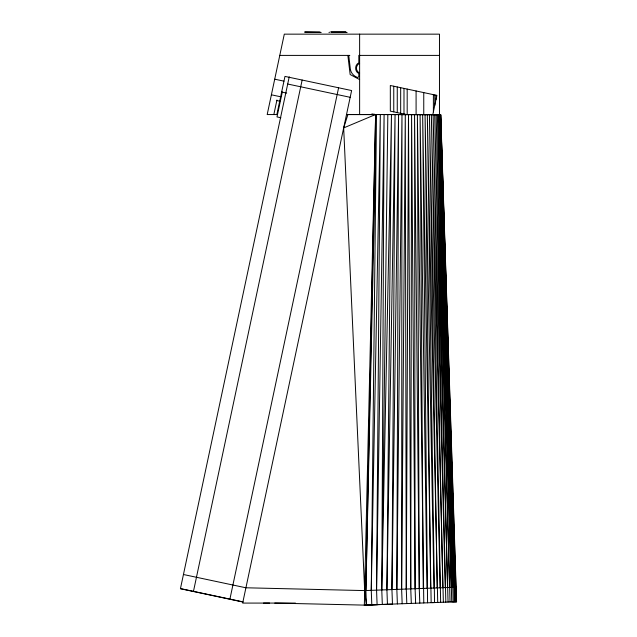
<?xml version="1.0" encoding="UTF-8"?>
<svg xmlns="http://www.w3.org/2000/svg" width="637" height="637" viewBox="0 0 637 637"><rect width="100%" height="100%" fill="white"/><g stroke="black" fill="none" stroke-linecap="round" stroke-linejoin="round"><path stroke-width="0.96" d="M402.162 603.757L401.628 589.225L401.979 114.652L396.843 589.4L397.384 603.932M411.303 603.422L410.769 588.891L411.582 114.708L415.101 588.731L415.635 603.263M396.843 589.4L398.571 114.628L391.938 589.583L392.472 604.115L364.34 605.118L274.77 603.08M406.804 603.589L406.271 589.058L408.492 114.692L410.769 588.891M374.325 114.556L405.769 114.405M400.673 114.556L403.985 114.556M377.096 604.68L376.563 590.149L380.329 114.525L371.267 590.348L371.801 604.871L364.34 605.118L375.631 114.493L440.772 114.883L456.578 601.75L451.76 601.925L437.332 114.867L450.033 601.989M391.938 589.583L395.067 114.612L386.914 589.766L387.447 604.298M401.628 589.225L405.291 114.676L406.271 589.058M386.914 589.766L391.484 114.588L381.778 589.958L382.319 604.489M371.267 590.348L376.507 114.501L365.901 590.539L366.434 605.07L364.34 605.118L456.578 601.75M387.829 114.564L381.778 589.958L384.103 114.549L376.563 590.149M365.901 590.539L375.631 114.493L343.669 127.926L364.675 590.587L366.434 605.07M295.449 603.08L242.665 603.08L351.616 90.542L284.97 76.4L276.856 114.556L267.19 114.556L284.301 34.151L439.474 34.151L439.474 114.556L346.512 114.556L375.376 114.604L371.889 113.864M282.31 91.951L276.999 116.921L280.885 117.757M289.238 76.814L180.422 588.739L242.904 602.021M193.433 591.51L302.153 80.031M229.877 599.266L338.597 87.779M432.818 114.556L436.886 95.391L390.322 85.493L390.322 111.125L406.454 114.556M273.838 114.556L276.936 100.009M343.669 127.926L347.818 114.827M329.003 32.591L329.52 32.184M373.529 114.556L374.333 114.214M304.9 31.85L319.408 31.85L321.175 32.591M304.653 32.216L320.403 32.559M330.746 31.85L345.254 31.85L347.022 32.591M330.993 32.216L345.501 32.216M456.442 601.75L456.044 587.218L364.675 590.587L245.922 587.784L183.448 574.51M435.175 602.538L432.38 602.642M364.34 605.118L377.486 604.664M279.786 55.403L349.824 55.403M439.474 55.403L358.83 55.403L358.83 62.824C354.578 64.767 354.578 71.567 358.83 73.518L358.83 76.106A1.29 1.29 0 0 1 356.927 77.244L354.857 76.137A10.415 10.415 0 0 1 350.278 68.653L348.757 55.403M263.503 603.08L269.586 603.08M453.226 601.869L439.235 114.875L440.772 114.883M345.533 32.216L346.751 32.559M274.722 79.187L283.959 81.154M287.701 84.028L350.183 97.31M281.65 92.023L286.698 93.098M271.394 94.802L280.638 96.768M276.816 100.566L279.699 101.179M180.454 588.58L193.473 591.351M194.428 591.558L242.936 601.861M359.626 79.593L350.151 74.521L347.858 55.403M445.892 294.883L440.382 114.883L456.036 601.766M454.428 601.83L439.904 114.883L455.367 601.798M445.828 602.148L434.697 114.851L448.058 602.061M440.645 602.339L431.345 114.827L443.36 602.236M434.538 602.562L427.316 114.803L437.707 602.443M427.57 602.817L422.649 114.779L431.161 602.69M419.799 603.104L419.265 588.572L417.386 114.748L423.78 602.96M455.909 587.226L440.677 114.883L455.503 587.234M445.948 296.874L446.497 314.774M446.561 316.764L454.834 587.266M439.235 114.875L453.894 587.298M452.692 587.346L438.375 114.867L451.219 587.394M449.499 587.457L436.106 114.859L447.516 587.537M445.295 587.617L433.104 114.843L442.819 587.704M440.111 587.808L429.41 114.819L437.173 587.919M434.004 588.031L425.062 114.795L430.628 588.158M427.037 588.285L420.086 114.764L423.247 588.429M419.265 588.572L414.552 114.732L415.101 588.731M436.034 95.208L436.034 99.428M434.8 94.945L434.8 105.209M433.391 94.65L433.391 111.841M423.756 92.596L423.756 114.556M416.088 90.972L416.088 114.556M407.186 89.076L407.186 114.556M403.985 88.4L403.985 114.031M400.673 87.691L400.673 113.322M397.265 86.966L397.265 112.598M393.762 86.226L393.762 111.857M359.626 34.151L359.626 114.556M359.626 73.04A5.279 5.279 0 0 1 359.626 63.302"/></g></svg>
